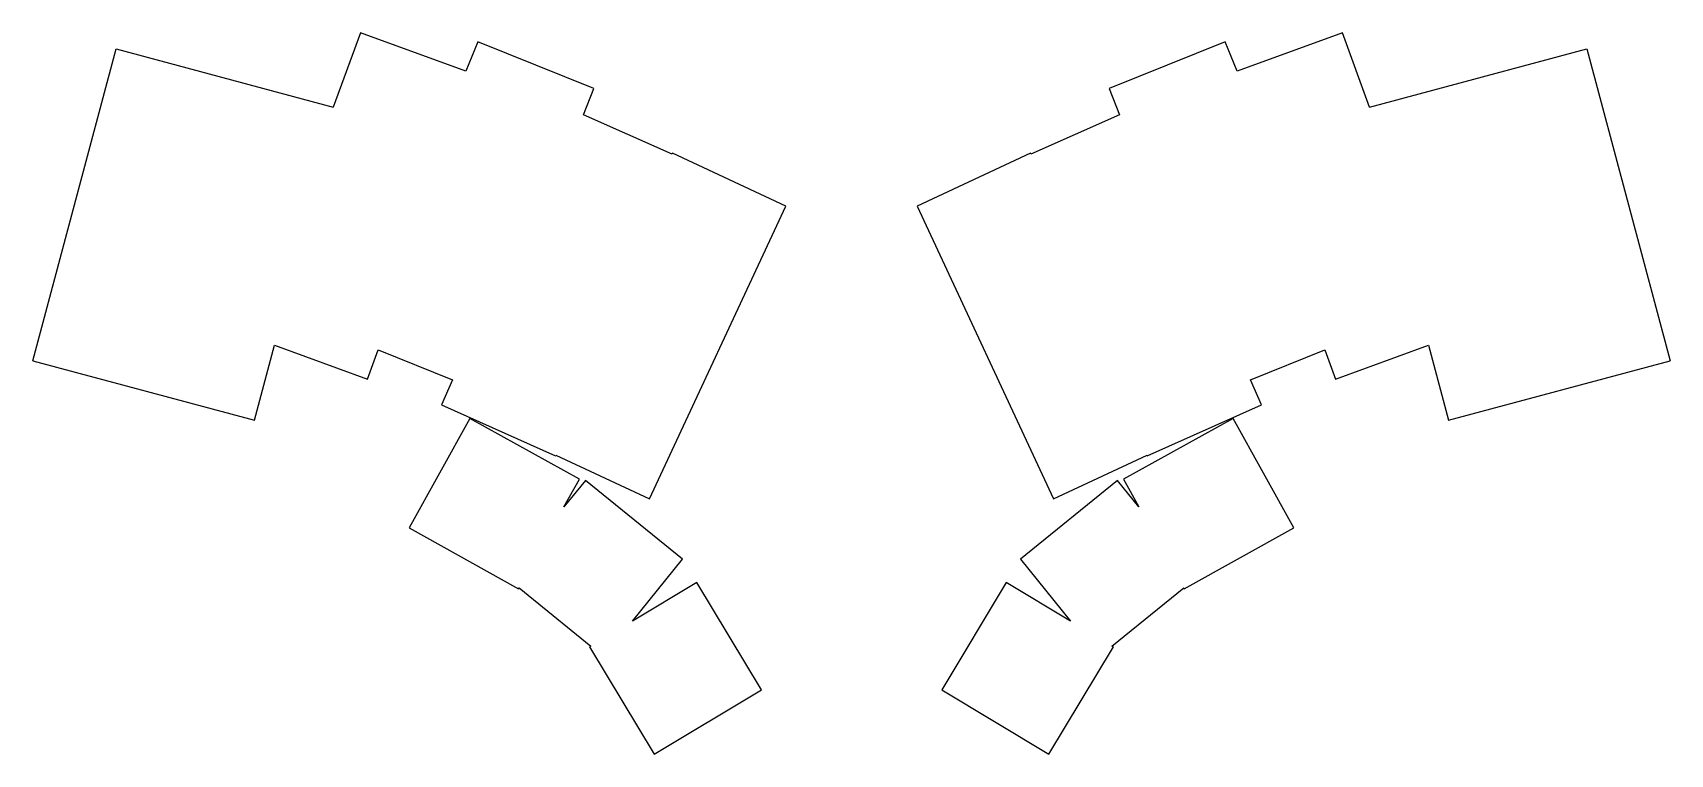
# Model space of a CAD drawing. Header units: millimetres. Extents: x -15 to 300, y -84 to 55.
import ezdxf

# ---------------------------------------------------------------- set-up
doc = ezdxf.new("R2010")
doc.units = ezdxf.units.MM

msp = doc.modelspace()

# ---------------------------------------------------------------- linework, layer by layer
for p, q in [((48.24, 54.54), (43.04, 40.26)), ((68.53, 47.16), (48.24, 54.54)), ((237.01, 54.54), (216.73, 47.16)), ((242.21, 40.26), (237.01, 54.54)), ((-14.73, -8.5), (1.33, 51.43)), ((1.33, 51.43), (43.04, 40.26)), ((70.82, 52.82), (68.53, 47.16)), ((93.12, 43.81), (70.82, 52.82)), ((214.44, 52.82), (192.14, 43.81)), ((216.73, 47.16), (214.44, 52.82)), ((242.21, 40.26), (283.92, 51.43)), ((283.92, 51.43), (299.98, -8.5)), ((91.09, 38.8), (93.12, 43.81)), ((192.14, 43.81), (194.16, 38.8)), ((108.15, 31.21), (91.09, 38.8)), ((194.16, 38.8), (177.1, 31.21)), ((108.24, 31.39), (108.15, 31.21)), ((130.03, 21.23), (108.24, 31.39)), ((177.02, 31.39), (155.22, 21.23)), ((177.1, 31.21), (177.02, 31.39)), ((103.81, -35.01), (130.03, 21.23)), ((155.22, 21.23), (181.45, -35.01)), ((27.87, -19.92), (31.74, -5.48)), ((31.74, -5.48), (49.62, -11.99)), ((235.64, -11.99), (253.52, -5.48)), ((253.52, -5.48), (257.38, -19.92)), ((-14.73, -8.5), (27.87, -19.92)), ((49.62, -11.99), (51.67, -6.36)), ((51.67, -6.36), (65.95, -12.14)), ((219.3, -12.14), (233.59, -6.36)), ((233.59, -6.36), (235.64, -11.99)), ((257.38, -19.92), (299.98, -8.5)), ((65.95, -12.14), (63.8, -16.97)), ((221.45, -16.97), (219.3, -12.14)), ((63.8, -16.97), (85.77, -26.75)), ((199.48, -26.75), (221.45, -16.97)), ((69.29, -19.58), (57.63, -40.61)), ((90.32, -31.24), (69.29, -19.58)), ((215.97, -19.58), (194.93, -31.24)), ((227.63, -40.61), (215.97, -19.58)), ((85.77, -26.75), (85.83, -26.62)), ((85.83, -26.62), (103.81, -35.01)), ((181.45, -35.01), (199.43, -26.62)), ((199.43, -26.62), (199.48, -26.75)), ((87.37, -36.56), (90.32, -31.24)), ((194.93, -31.24), (197.88, -36.56)), ((91.48, -31.49), (87.37, -36.56)), ((110.17, -46.62), (91.48, -31.49)), ((193.77, -31.49), (175.08, -46.62)), ((197.88, -36.56), (193.77, -31.49)), ((57.63, -40.61), (78.66, -52.27)), ((206.59, -52.27), (227.63, -40.61)), ((100.55, -58.51), (110.17, -46.62)), ((175.08, -46.62), (184.71, -58.51)), ((78.66, -52.27), (78.75, -52.12)), ((78.75, -52.12), (92.56, -63.31)), ((112.91, -51.08), (100.55, -58.51)), ((125.3, -71.69), (112.91, -51.08)), ((172.35, -51.08), (159.96, -71.69)), ((184.71, -58.51), (172.35, -51.08)), ((192.69, -63.31), (206.51, -52.12)), ((206.51, -52.12), (206.59, -52.27)), ((92.56, -63.31), (92.29, -63.47)), ((92.29, -63.47), (104.68, -84.08)), ((180.57, -84.08), (192.96, -63.47)), ((192.96, -63.47), (192.69, -63.31)), ((104.68, -84.08), (125.3, -71.69)), ((159.96, -71.69), (180.57, -84.08))]:
    msp.add_line(p, q)

doc.saveas('drawing.dxf')
